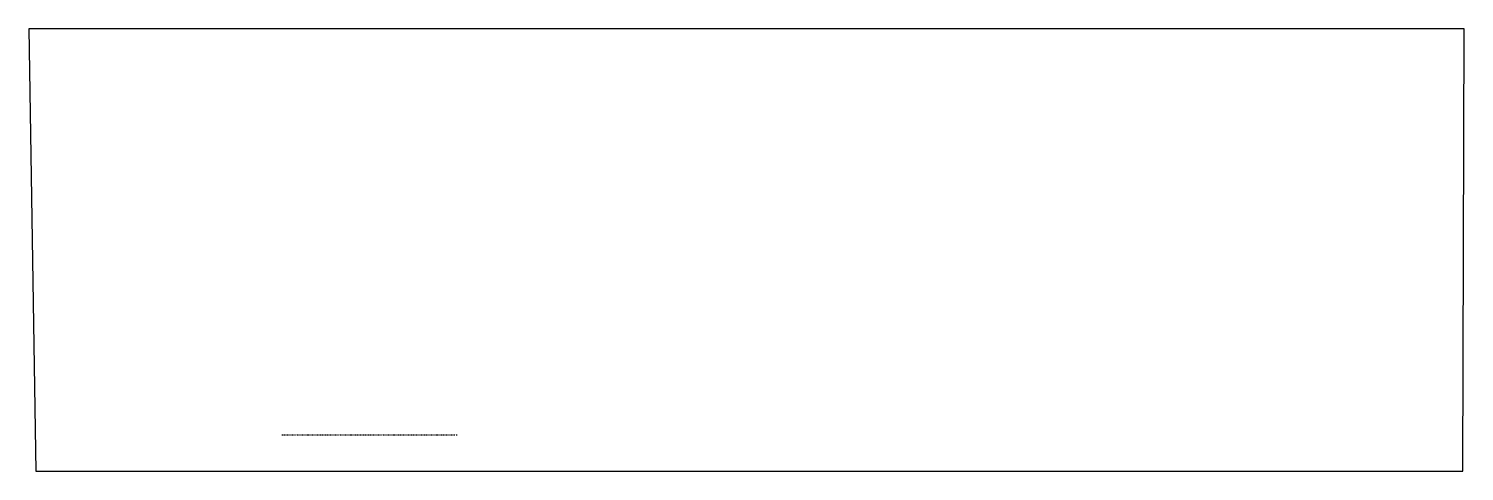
# Model space of a CAD drawing. Extents: x -20 to 4067, y 0 to 1260.
import ezdxf

# ---------------------------------------------------------------- set-up
doc = ezdxf.new("R2010")
doc.units = 0
doc.linetypes.add('________________', pattern=[0])
doc.linetypes.add('________________0', pattern=[7.2, 2.7, -1.8, 0.9, -1.8])
doc.layers.add('1', color=7, linetype='CONTINUOUS')
doc.layers.add('7', color=7, linetype='CONTINUOUS')

msp = doc.modelspace()

# ---------------------------------------------------------------- linework, layer by layer
at = {"layer": '1', "color": 9, "linetype": '________________'}
msp.add_lwpolyline([(4067, 1260), (-20, 1260), (0, 0), (4063, 0)], close=True, dxfattribs=at)
at = {"layer": '7', "color": 52, "linetype": '________________0'}
msp.add_line((700.5, 103.9), (1200.5, 103.9), dxfattribs=at)

doc.saveas('drawing.dxf')
